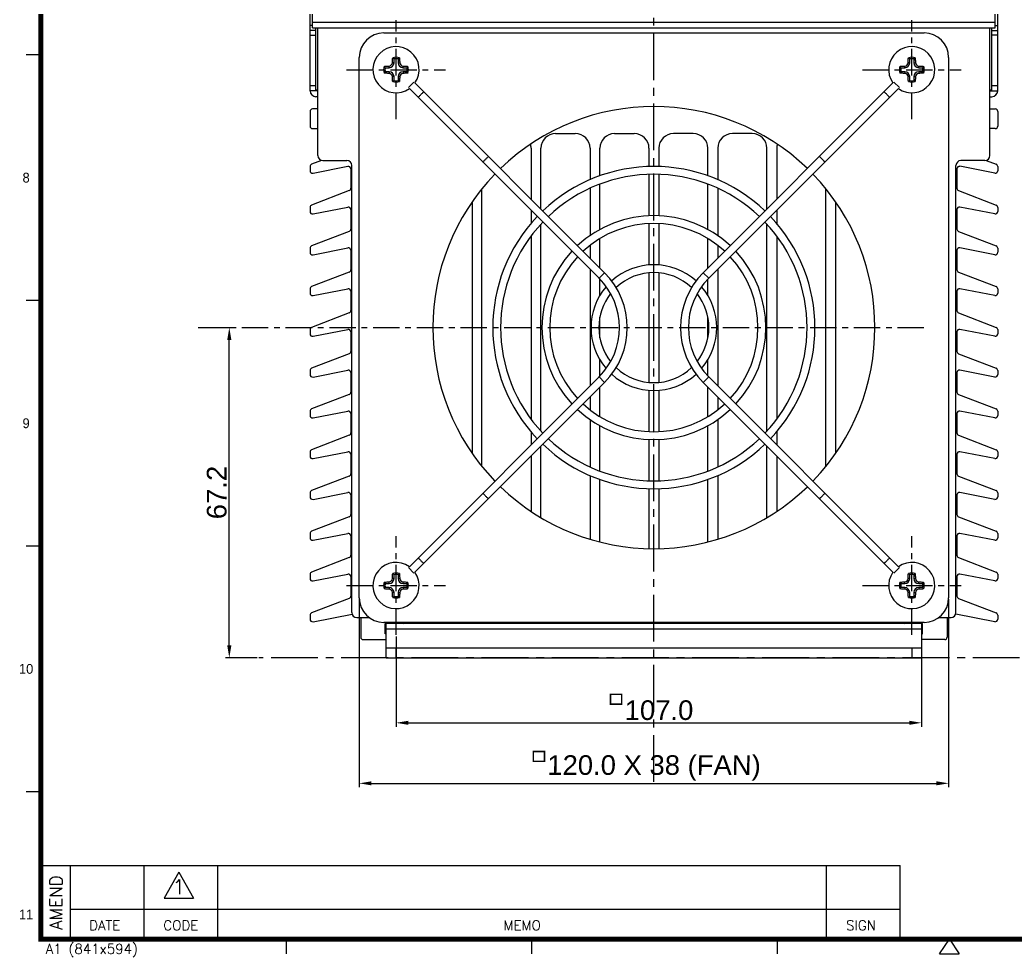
# Model space of a CAD drawing. Extents: x -425 to 6552, y -3049 to 3105.
# Drawn here: x 948.3 to 1151.2, y -1937.1 to -1746.3 of the extents above; entities that cross this region are included whole.
import ezdxf
from ezdxf.enums import TextEntityAlignment as Align

# ---------------------------------------------------------------- set-up
doc = ezdxf.new("R2010")
doc.units = 0
doc.header["$PDMODE"] = 3
doc.header["$PDSIZE"] = 1.5
doc.linetypes.add('CENTER', pattern=[17.8, 10.75, -2.35, 2.35, -2.35])
doc.linetypes.add('CENTER2', pattern=[28.575, 19.05, -3.175, 3.175, -3.175])
doc.layers.get('0').update_dxf_attribs({"linetype": 'CONTINUOUS'})
doc.layers.get('DEFPOINTS').update_dxf_attribs({"linetype": 'CONTINUOUS'})
doc.layers.add('3', color=112, linetype='CENTER')
doc.layers.add('DIM', color=1, linetype='CONTINUOUS')
doc.styles.add('OMI-1', font='arial.ttf', dxfattribs={"oblique": 1})
doc.styles.add('SIM', font='simplex')
doc.styles.get("Standard").update_dxf_attribs({"font": 'gulim.ttc', "width": 0.8, "height": 2})
doc.dimstyles.new('1', dxfattribs={"dimtxt": 4, "dimasz": 2.5, "dimexe": 0.8, "dimexo": 0.3, "dimgap": 0.5, "dimtad": 1, "dimtoh": 1, "dimdec": 1, "dimzin": 0, "dimtxsty": 'OMI-1', "dimcen": 0, "dimclrd": 256, "dimclre": 256, "dimclrt": 256, "dimazin": 3, "dimtfac": 0.8, "dimtdec": 1, "dimtix": 1, "dimtmove": 0, "dimatfit": 3, "dimtolj": 1, "dimtzin": 0})

# ---------------------------------------------------------------- blocks, each defined once
blk = doc.blocks.new('*D6220')
at = {"layer": 'DEFPOINTS', "color": 0}
for p in [(984.63, -1808.92), (990.96, -1808.92), (996.96, -1876.13)]:
    blk.add_point(p, dxfattribs=at)
at = {"layer": 'DIM'}
for p, q in [((984.93, -1808.92), (991.76, -1808.92)), ((990.96, -1873.63), (990.96, -1811.42)), ((996.66, -1876.13), (990.16, -1876.13))]:
    blk.add_line(p, q, dxfattribs=at)
for points in [[(991.38, -1811.42), (990.54, -1811.42), (990.96, -1808.92)], [(990.54, -1873.63), (991.38, -1873.63), (990.96, -1876.13)]]:
    blk.add_solid(points, dxfattribs=at)
at = {"layer": 'DIM', "insert": (988.42, -1842.53), "char_height": 4, "attachment_point": 5, "rotation": 90, "style": 'OMI-1'}
blk.add_mtext('\\A1;67.2', dxfattribs=at)
blk = doc.blocks.new('*D6221')
at = {"layer": 'DEFPOINTS', "color": 0}
for p in [(1024.91, -1871.49), (1131.92, -1871.49), (1131.92, -1889.37)]:
    blk.add_point(p, dxfattribs=at)
at = {"layer": 'DIM'}
for p, q in [((1024.91, -1871.79), (1024.91, -1890.17)), ((1131.92, -1871.79), (1131.92, -1890.17)), ((1027.41, -1889.37), (1129.42, -1889.37))]:
    blk.add_line(p, q, dxfattribs=at)
for points in [[(1027.41, -1888.95), (1027.41, -1889.78), (1024.91, -1889.37)], [(1129.42, -1889.78), (1129.42, -1888.95), (1131.92, -1889.37)]]:
    blk.add_solid(points, dxfattribs=at)
at = {"layer": 'DIM', "insert": (1078.42, -1886.82), "char_height": 4, "attachment_point": 5, "style": 'OMI-1'}
blk.add_mtext('\\A1;107.0', dxfattribs=at)
blk = doc.blocks.new('*D6222')
at = {"layer": 'DEFPOINTS', "color": 0}
for p in [(1017.41, -1863.93), (1137.42, -1863.93), (1137.42, -1901.69)]:
    blk.add_point(p, dxfattribs=at)
at = {"layer": 'DIM'}
for p, q in [((1017.41, -1864.23), (1017.41, -1902.49)), ((1137.42, -1864.23), (1137.42, -1902.49)), ((1019.91, -1901.69), (1134.92, -1901.69))]:
    blk.add_line(p, q, dxfattribs=at)
for points in [[(1019.91, -1901.27), (1019.91, -1902.1), (1017.41, -1901.69)], [(1134.92, -1902.1), (1134.92, -1901.27), (1137.42, -1901.69)]]:
    blk.add_solid(points, dxfattribs=at)
at = {"layer": 'DIM', "insert": (1077.41, -1898.57), "char_height": 4, "attachment_point": 5, "style": 'OMI-1'}
blk.add_mtext('\\A1;\\A1;120.0 X 38 (FAN)', dxfattribs=at)

msp = doc.modelspace()

# ---------------------------------------------------------------- linework, layer by layer
at = {"color": 7, "linetype": 'CONTINUOUS'}
for p, q in [((1147.42, -1760.72), (1147.42, -1654.92)), ((1146.92, -1747.92), (1146.92, -1655.92)), ((1007.41, -1760.72), (1007.41, -1663.92)), ((1007.91, -1747.92), (1007.91, -1666.22)), ((1007.91, -1747.42), (1007.41, -1747.42)), ((1007.91, -1746.72), (1146.92, -1746.72)), ((1007.91, -1747.92), (1146.92, -1747.92)), ((1008.61, -1760.72), (1008.61, -1747.92)), ((1009.01, -1773.92), (1009.01, -1747.92)), ((1145.82, -1773.92), (1145.82, -1747.92)), ((1146.22, -1760.72), (1146.22, -1747.92)), ((1146.92, -1747.42), (1147.42, -1747.42)), ((1008.61, -1748.42), (1007.41, -1748.42)), ((1007.41, -1749.42), (1008.61, -1749.42)), ((1022.41, -1748.92), (1132.42, -1748.92)), ((1146.22, -1748.42), (1147.42, -1748.42)), ((1147.42, -1749.42), (1146.22, -1749.42)), ((1017.41, -1863.93), (1017.41, -1753.92)), ((1024.5, -1755.01), (1024.5, -1754.21)), ((1025.33, -1754.21), (1025.33, -1755.01)), ((1129.5, -1755.01), (1129.5, -1754.21)), ((1130.33, -1754.21), (1130.33, -1755.01)), ((1137.42, -1753.92), (1137.42, -1863.93)), ((1022.7, -1756.01), (1023.5, -1756.01)), ((1023.5, -1756.01), (1023.5, -1755.67)), ((1024.5, -1755.01), (1024.16, -1755.01)), ((1025.33, -1755.01), (1025.67, -1755.01)), ((1026.33, -1756.01), (1026.33, -1755.67)), ((1026.33, -1756.01), (1027.12, -1756.01)), ((1127.71, -1756.01), (1128.5, -1756.01)), ((1128.5, -1756.01), (1128.5, -1755.67)), ((1129.5, -1755.01), (1129.16, -1755.01)), ((1130.33, -1755.01), (1130.67, -1755.01)), ((1131.33, -1756.01), (1131.33, -1755.67)), ((1131.33, -1756.01), (1132.13, -1756.01)), ((1023.5, -1756.84), (1022.7, -1756.84)), ((1023.5, -1756.84), (1023.5, -1757.18)), ((1024.5, -1757.84), (1024.16, -1757.84)), ((1024.5, -1758.63), (1024.5, -1757.84)), ((1025.33, -1757.84), (1025.33, -1758.63)), ((1025.33, -1757.84), (1025.67, -1757.84)), ((1026.33, -1756.84), (1026.33, -1757.18)), ((1027.12, -1756.84), (1026.33, -1756.84)), ((1128.5, -1756.84), (1127.71, -1756.84)), ((1128.5, -1756.84), (1128.5, -1757.18)), ((1129.5, -1757.84), (1129.16, -1757.84)), ((1129.5, -1758.63), (1129.5, -1757.84)), ((1130.33, -1757.84), (1130.67, -1757.84)), ((1130.33, -1757.84), (1130.33, -1758.63)), ((1132.13, -1756.84), (1131.33, -1756.84)), ((1131.33, -1756.84), (1131.33, -1757.18)), ((1008.61, -1759.72), (1007.41, -1759.72)), ((1008.61, -1760.52), (1009.01, -1760.52)), ((1027.43, -1760.07), (1028.56, -1758.94)), ((1066.24, -1798.88), (1027.62, -1760.26)), ((1067.37, -1797.75), (1028.75, -1759.13)), ((1087.46, -1797.75), (1126.08, -1759.13)), ((1088.59, -1798.88), (1127.21, -1760.26)), ((1127.4, -1760.07), (1126.27, -1758.94)), ((1145.82, -1760.52), (1146.22, -1760.52)), ((1147.42, -1759.72), (1146.22, -1759.72)), ((1009.01, -1760.72), (1007.41, -1760.72)), ((1009.01, -1761.92), (1008.61, -1761.92)), ((1145.82, -1760.72), (1147.42, -1760.72)), ((1145.82, -1761.92), (1146.22, -1761.92)), ((1009.01, -1764.42), (1007.91, -1764.42)), ((1145.82, -1764.42), (1146.92, -1764.42)), ((1007.41, -1764.92), (1007.41, -1767.92)), ((1147.42, -1764.92), (1147.42, -1767.92)), ((1007.91, -1768.42), (1009.01, -1768.42)), ((1146.92, -1768.42), (1145.82, -1768.42)), ((1057.41, -1769.42), (1061.41, -1769.42)), ((1069.41, -1769.42), (1073.41, -1769.42)), ((1085.42, -1769.42), (1081.42, -1769.42)), ((1097.42, -1769.42), (1093.42, -1769.42)), ((1052.41, -1772.42), (1052.41, -1782.79)), ((1054.41, -1784.79), (1054.41, -1772.42)), ((1064.41, -1772.42), (1064.41, -1778.83)), ((1066.41, -1778.04), (1066.41, -1772.42)), ((1076.41, -1772.42), (1076.41, -1776.14)), ((1078.42, -1772.42), (1078.42, -1776.14)), ((1088.42, -1778.04), (1088.42, -1772.42)), ((1090.42, -1772.42), (1090.42, -1778.83)), ((1100.42, -1784.79), (1100.42, -1772.42)), ((1102.42, -1772.42), (1102.42, -1782.79)), ((1007.41, -1776.14), (1007.41, -1776.99)), ((1009.76, -1774.89), (1007.73, -1775.67)), ((1008.01, -1777.48), (1015.12, -1776.09)), ((1010.01, -1774.92), (1014.91, -1774.92)), ((1015.71, -1776.59), (1015.71, -1780.56)), ((1015.91, -1866.93), (1015.91, -1775.92)), ((1138.92, -1866.93), (1138.92, -1775.92)), ((1139.12, -1776.59), (1139.12, -1780.56)), ((1146.82, -1777.48), (1139.71, -1776.09)), ((1144.82, -1774.92), (1139.92, -1774.92)), ((1145.07, -1774.89), (1147.1, -1775.67)), ((1147.42, -1776.14), (1147.42, -1776.99)), ((1076.41, -1777.74), (1076.41, -1786.16)), ((1078.42, -1777.74), (1078.42, -1786.16)), ((1042.41, -1837.21), (1042.41, -1780.64)), ((1064.41, -1780.57), (1064.41, -1790.21)), ((1066.41, -1788.96), (1066.41, -1779.74)), ((1088.42, -1788.96), (1088.42, -1779.74)), ((1090.42, -1780.57), (1090.42, -1790.21)), ((1112.42, -1837.21), (1112.42, -1780.64)), ((1015.39, -1781.03), (1007.73, -1783.97)), ((1139.44, -1781.03), (1147.1, -1783.97)), ((1007.41, -1784.44), (1007.41, -1785.29)), ((1008.01, -1785.78), (1015.12, -1784.39)), ((1015.71, -1784.89), (1015.71, -1788.86)), ((1040.41, -1783.34), (1040.41, -1834.51)), ((1114.42, -1783.34), (1114.42, -1834.51)), ((1139.12, -1784.89), (1139.12, -1788.86)), ((1146.82, -1785.78), (1139.71, -1784.39)), ((1147.42, -1784.44), (1147.42, -1785.29)), ((1052.41, -1785.06), (1052.41, -1787.71)), ((1102.42, -1785.06), (1102.42, -1787.71)), ((1054.41, -1829.99), (1054.41, -1787.86)), ((1076.41, -1787.76), (1076.41, -1796.17)), ((1078.42, -1787.76), (1078.42, -1796.17)), ((1100.42, -1829.99), (1100.42, -1787.86)), ((1015.39, -1789.33), (1007.73, -1792.27)), ((1052.41, -1790.28), (1052.41, -1827.57)), ((1066.41, -1796.79), (1066.41, -1790.81)), ((1088.42, -1796.79), (1088.42, -1790.81)), ((1102.42, -1790.28), (1102.42, -1827.57)), ((1139.44, -1789.33), (1147.1, -1792.27)), ((1007.41, -1792.74), (1007.41, -1793.59)), ((1008.01, -1794.08), (1015.12, -1792.69)), ((1064.41, -1792.18), (1064.41, -1794.79)), ((1090.42, -1792.18), (1090.42, -1794.79)), ((1146.82, -1794.08), (1139.71, -1792.69)), ((1147.42, -1792.74), (1147.42, -1793.59)), ((1015.71, -1793.19), (1015.71, -1797.16)), ((1139.12, -1793.19), (1139.12, -1797.16)), ((1015.39, -1797.63), (1007.73, -1800.57)), ((1064.41, -1797.06), (1064.41, -1820.79)), ((1066.24, -1798.88), (1067.37, -1797.75)), ((1066.41, -1802.4), (1066.41, -1799.07)), ((1076.41, -1797.78), (1076.41, -1820.07)), ((1078.42, -1797.78), (1078.42, -1820.07)), ((1088.59, -1798.88), (1087.46, -1797.75)), ((1088.42, -1802.4), (1088.42, -1799.07)), ((1090.42, -1797.06), (1090.42, -1820.79)), ((1139.44, -1797.63), (1147.1, -1800.57)), ((1007.41, -1801.04), (1007.41, -1801.89)), ((1008.01, -1802.38), (1015.12, -1801)), ((1146.82, -1802.38), (1139.71, -1801)), ((1147.42, -1801.04), (1147.42, -1801.89)), ((1015.71, -1801.49), (1015.71, -1805.46)), ((1139.12, -1801.49), (1139.12, -1805.46)), ((1015.39, -1805.93), (1007.73, -1808.87)), ((1066.41, -1811.03), (1066.41, -1806.82)), ((1088.42, -1811.03), (1088.42, -1806.82)), ((1139.44, -1805.93), (1147.1, -1808.87)), ((1007.41, -1809.34), (1007.41, -1810.19)), ((1008.01, -1810.68), (1015.12, -1809.3)), ((1015.71, -1809.79), (1015.71, -1813.76)), ((1139.12, -1809.79), (1139.12, -1813.76)), ((1146.82, -1810.68), (1139.71, -1809.3)), ((1147.42, -1809.34), (1147.42, -1810.19)), ((1015.39, -1814.23), (1007.73, -1817.17)), ((1139.44, -1814.23), (1147.1, -1817.17)), ((1066.41, -1818.78), (1066.41, -1815.45)), ((1088.42, -1818.78), (1088.42, -1815.45)), ((1007.41, -1817.64), (1007.41, -1818.49)), ((1008.01, -1818.98), (1015.12, -1817.6)), ((1015.71, -1818.09), (1015.71, -1822.06)), ((1066.24, -1818.97), (1027.62, -1857.59)), ((1066.24, -1818.97), (1067.37, -1820.1)), ((1088.59, -1818.97), (1087.46, -1820.1)), ((1088.59, -1818.97), (1127.21, -1857.59)), ((1139.12, -1818.09), (1139.12, -1822.06)), ((1146.82, -1818.98), (1139.71, -1817.6)), ((1147.42, -1817.64), (1147.42, -1818.49)), ((1067.37, -1820.1), (1028.75, -1858.72)), ((1066.41, -1827.04), (1066.41, -1821.06)), ((1087.46, -1820.1), (1126.08, -1858.72)), ((1088.42, -1827.04), (1088.42, -1821.06)), ((1015.39, -1822.53), (1007.73, -1825.47)), ((1064.41, -1823.06), (1064.41, -1825.67)), ((1076.41, -1821.68), (1076.41, -1830.09)), ((1078.42, -1821.68), (1078.42, -1830.09)), ((1090.42, -1823.06), (1090.42, -1825.67)), ((1139.44, -1822.53), (1147.1, -1825.47)), ((1007.41, -1825.94), (1007.41, -1826.79)), ((1008.01, -1827.28), (1015.12, -1825.9)), ((1015.71, -1826.39), (1015.71, -1830.37)), ((1139.12, -1826.39), (1139.12, -1830.37)), ((1146.82, -1827.28), (1139.71, -1825.9)), ((1147.42, -1825.94), (1147.42, -1826.79)), ((1064.41, -1827.64), (1064.41, -1837.28)), ((1066.41, -1838.11), (1066.41, -1828.88)), ((1088.42, -1838.11), (1088.42, -1828.88)), ((1090.42, -1827.64), (1090.42, -1837.28)), ((1015.39, -1830.83), (1007.73, -1833.77)), ((1052.41, -1830.14), (1052.41, -1832.79)), ((1102.42, -1830.14), (1102.42, -1832.79)), ((1139.44, -1830.83), (1147.1, -1833.77)), ((1054.41, -1847.59), (1054.41, -1833.06)), ((1076.41, -1831.69), (1076.41, -1840.11)), ((1078.42, -1831.69), (1078.42, -1840.11)), ((1100.42, -1847.59), (1100.42, -1833.06)), ((1007.41, -1834.24), (1007.41, -1835.09)), ((1008.01, -1835.58), (1015.12, -1834.2)), ((1015.71, -1834.69), (1015.71, -1838.67)), ((1052.41, -1835.06), (1052.41, -1846.33)), ((1102.42, -1835.06), (1102.42, -1846.33)), ((1139.12, -1834.69), (1139.12, -1838.67)), ((1146.82, -1835.58), (1139.71, -1834.2)), ((1147.42, -1834.24), (1147.42, -1835.09)), ((1015.39, -1839.13), (1007.73, -1842.07)), ((1064.41, -1839.02), (1064.41, -1851.99)), ((1090.42, -1839.02), (1090.42, -1851.99)), ((1139.44, -1839.13), (1147.1, -1842.07)), ((1066.41, -1852.55), (1066.41, -1839.81)), ((1088.42, -1852.55), (1088.42, -1839.81)), ((1007.41, -1842.54), (1007.41, -1843.39)), ((1008.01, -1843.88), (1015.12, -1842.5)), ((1015.71, -1842.99), (1015.71, -1846.97)), ((1076.41, -1841.71), (1076.41, -1853.9)), ((1078.42, -1841.71), (1078.42, -1853.9)), ((1139.12, -1842.99), (1139.12, -1846.97)), ((1146.82, -1843.88), (1139.71, -1842.5)), ((1147.42, -1842.54), (1147.42, -1843.39)), ((1015.39, -1847.43), (1007.73, -1850.37)), ((1139.44, -1847.43), (1147.1, -1850.37)), ((1007.41, -1850.84), (1007.41, -1851.69)), ((1008.01, -1852.18), (1015.12, -1850.8)), ((1015.71, -1851.29), (1015.71, -1855.27)), ((1139.12, -1851.29), (1139.12, -1855.27)), ((1146.82, -1852.18), (1139.71, -1850.8)), ((1147.42, -1850.84), (1147.42, -1851.69)), ((1015.39, -1855.73), (1007.73, -1858.67)), ((1139.44, -1855.73), (1147.1, -1858.67)), ((1027.43, -1857.78), (1028.56, -1858.91)), ((1127.4, -1857.78), (1126.27, -1858.91)), ((1007.41, -1859.14), (1007.41, -1859.99)), ((1008.01, -1860.48), (1015.12, -1859.1)), ((1015.71, -1859.59), (1015.71, -1863.57)), ((1024.5, -1860.01), (1024.5, -1859.22)), ((1025.33, -1859.22), (1025.33, -1860.01)), ((1129.5, -1860.01), (1129.5, -1859.22)), ((1130.33, -1859.22), (1130.33, -1860.01)), ((1139.12, -1859.59), (1139.12, -1863.57)), ((1146.82, -1860.48), (1139.71, -1859.1)), ((1147.42, -1859.14), (1147.42, -1859.99)), ((1022.7, -1861.01), (1023.5, -1861.01)), ((1023.5, -1861.84), (1022.7, -1861.84)), ((1023.5, -1861.01), (1023.5, -1860.67)), ((1023.5, -1861.84), (1023.5, -1862.18)), ((1024.5, -1860.01), (1024.16, -1860.01)), ((1025.33, -1860.01), (1025.67, -1860.01)), ((1026.33, -1861.01), (1026.33, -1860.67)), ((1026.33, -1861.01), (1027.12, -1861.01)), ((1027.12, -1861.84), (1026.33, -1861.84)), ((1026.33, -1861.84), (1026.33, -1862.18)), ((1127.71, -1861.01), (1128.5, -1861.01)), ((1128.5, -1861.84), (1127.71, -1861.84)), ((1128.5, -1861.01), (1128.5, -1860.67)), ((1128.5, -1861.84), (1128.5, -1862.18)), ((1129.5, -1860.01), (1129.16, -1860.01)), ((1130.33, -1860.01), (1130.67, -1860.01)), ((1131.33, -1861.01), (1131.33, -1860.67)), ((1131.33, -1861.01), (1132.13, -1861.01)), ((1132.13, -1861.84), (1131.33, -1861.84)), ((1131.33, -1861.84), (1131.33, -1862.18)), ((1024.5, -1862.84), (1024.16, -1862.84)), ((1024.5, -1863.64), (1024.5, -1862.84)), ((1025.33, -1862.84), (1025.67, -1862.84)), ((1025.33, -1862.84), (1025.33, -1863.64)), ((1129.5, -1862.84), (1129.16, -1862.84)), ((1129.5, -1863.64), (1129.5, -1862.84)), ((1130.33, -1862.84), (1130.67, -1862.84)), ((1130.33, -1862.84), (1130.33, -1863.64)), ((1015.39, -1864.03), (1007.73, -1866.97)), ((1139.44, -1864.03), (1147.1, -1866.97)), ((1007.41, -1867.44), (1007.41, -1868.29)), ((1008.01, -1868.78), (1015.97, -1867.23)), ((1016.91, -1867.93), (1019.42, -1867.93)), ((1017.71, -1867.93), (1017.71, -1871.93)), ((1135.41, -1867.93), (1137.92, -1867.93)), ((1137.12, -1867.93), (1137.12, -1871.93)), ((1146.82, -1868.78), (1138.86, -1867.23)), ((1147.42, -1867.44), (1147.42, -1868.29)), ((1132.42, -1868.93), (1022.41, -1868.93)), ((1022.71, -1869.13), (1022.91, -1869.13)), ((1022.71, -1871.23), (1022.71, -1869.13)), ((1131.92, -1869.13), (1022.91, -1869.13)), ((1022.91, -1876.13), (1022.91, -1869.13)), ((1035.41, -1868.93), (1035.41, -1869.13)), ((1039.41, -1868.93), (1039.41, -1869.13)), ((1115.42, -1868.93), (1115.42, -1869.13)), ((1119.42, -1868.93), (1119.42, -1869.13)), ((1132.12, -1869.13), (1131.92, -1869.13)), ((1131.92, -1869.13), (1131.92, -1876.13)), ((1132.12, -1871.23), (1132.12, -1869.13)), ((1022.91, -1871.23), (1022.71, -1871.23)), ((1131.92, -1870.33), (1022.91, -1870.33)), ((1131.92, -1871.23), (1132.12, -1871.23)), ((1018.21, -1872.43), (1022.91, -1872.43)), ((1022.91, -1874.13), (1131.92, -1874.13)), ((1024.91, -1876.13), (1024.91, -1874.13)), ((1129.92, -1874.13), (1129.92, -1876.13)), ((1136.62, -1872.43), (1131.92, -1872.43)), ((1022.91, -1876.13), (1131.92, -1876.13))]:
    msp.add_line(p, q, dxfattribs=at)
for p, q in [((952.59, -1753.39), (949.59, -1753.39)), ((952.59, -1803.39), (949.59, -1803.39)), ((952.59, -1853.39), (949.59, -1853.39)), ((952.59, -1903.39), (949.59, -1903.39)), ((952.59, -1918.39), (1127.59, -1918.39)), ((958.59, -1918.39), (958.59, -1933.39)), ((973.59, -1918.39), (973.59, -1933.39)), ((988.59, -1918.39), (988.59, -1933.39)), ((1112.59, -1933.39), (1112.59, -1918.39)), ((1127.59, -1933.39), (1127.59, -1918.39)), ((980.69, -1919.78), (977.69, -1925.03)), ((980.69, -1919.78), (983.69, -1925.03)), ((977.69, -1925.03), (983.69, -1925.03)), ((1127.59, -1927.39), (958.59, -1927.39)), ((1002.59, -1936.39), (1002.59, -1933.39)), ((1052.59, -1936.39), (1052.59, -1933.39)), ((1102.59, -1936.39), (1102.59, -1933.39)), ((1135.59, -1936.39), (1137.59, -1933.39)), ((1137.59, -1933.39), (1139.59, -1936.39)), ((1135.59, -1936.39), (1139.59, -1936.39))]:
    msp.add_line(p, q)
at = {"const_width": 1}
msp.add_lwpolyline([(1752.59, -1383.39), (952.59, -1383.39), (952.59, -1933.39), (1752.59, -1933.39)], close=True, dxfattribs=at)
at = {"color": 7, "linetype": 'CONTINUOUS'}
for centre, radius, start, end in [((1022.41, -1753.92), 5, 90, 180), ((1132.42, -1753.92), 5, 0, 90), ((1024.91, -1756.42), 4.7, 324.8091, 305.1909), ((1129.92, -1756.42), 4.7, 234.8091, 215.1909), ((1024.91, -1756.42), 2.52, 74.2586, 105.7414), ((1024.91, -1756.42), 2.25, 79.3916, 100.6084), ((1129.92, -1756.42), 2.52, 74.2586, 105.7414), ((1129.92, -1756.42), 2.25, 79.3916, 100.6084), ((1024.91, -1756.42), 2.52, 164.2586, 195.7414), ((1024.91, -1756.42), 2.25, 169.3916, 190.6084), ((1023.5, -1755.01), 1, 270, 0), ((1026.33, -1755.01), 1, 180, 270), ((1024.91, -1756.42), 2.25, 349.3916, 10.6084), ((1024.91, -1756.42), 2.52, 344.2586, 15.7414), ((1129.92, -1756.42), 2.52, 164.2586, 195.7414), ((1129.92, -1756.42), 2.25, 169.3916, 190.6084), ((1128.5, -1755.01), 1, 270, 0), ((1131.33, -1755.01), 1, 180, 270), ((1129.92, -1756.42), 2.25, 349.3916, 10.6084), ((1129.92, -1756.42), 2.52, 344.2586, 15.7414), ((1023.5, -1757.84), 1, 0, 90), ((1026.33, -1757.84), 1, 90, 180), ((1128.5, -1757.84), 1, 0, 90), ((1131.33, -1757.84), 1, 90, 180), ((1024.91, -1756.42), 2.52, 254.2586, 285.7414), ((1024.91, -1756.42), 2.25, 259.3916, 280.6084), ((1129.92, -1756.42), 2.52, 254.2586, 285.7414), ((1129.92, -1756.42), 2.25, 259.3916, 280.6084), ((1008.61, -1760.72), 1.2, 180, 270), ((1146.22, -1760.72), 1.2, 270, 0), ((1007.91, -1764.92), 0.5, 90, 180), ((1077.41, -1808.92), 45, 46.0171, 133.9829), ((1146.92, -1764.92), 0.5, 0, 90), ((1007.91, -1767.92), 0.5, 180, 270), ((1146.92, -1767.92), 0.5, 270, 0), ((1057.41, -1772.42), 3, 90, 180), ((1061.41, -1772.42), 3, 0, 90), ((1069.41, -1772.42), 3, 90, 180), ((1073.41, -1772.42), 3, 0, 90), ((1081.42, -1772.42), 3, 90, 180), ((1085.42, -1772.42), 3, 0, 90), ((1093.42, -1772.42), 3, 90, 180), ((1097.42, -1772.42), 3, 0, 90), ((1049.41, -1772.42), 3, 0, 15.9018), ((1105.42, -1772.42), 3, 164.0982, 180), ((1010.01, -1773.92), 1, 180, 270), ((1144.82, -1773.92), 1, 270, 0), ((1007.91, -1776.14), 0.5, 111, 180), ((1014.91, -1775.92), 1, 0, 90), ((1015.21, -1776.59), 0.5, 0, 101), ((1077.41, -1808.92), 32.8, 46.3982, 133.6018), ((1139.92, -1775.92), 1, 90, 180), ((1139.62, -1776.59), 0.5, 79, 180), ((1146.92, -1776.14), 0.5, 0, 69), ((1007.91, -1776.99), 0.5, 180, 281), ((1077.41, -1808.92), 45, 136.0171, 223.9829), ((1077.41, -1808.92), 31.2, 46.47, 133.53), ((1077.41, -1808.92), 45, 316.0171, 43.9829), ((1146.92, -1776.99), 0.5, 259, 0), ((1015.21, -1780.56), 0.5, 291, 0), ((1139.62, -1780.56), 0.5, 180, 249), ((1007.91, -1784.44), 0.5, 111, 180), ((1015.21, -1784.89), 0.5, 0, 101), ((1139.62, -1784.89), 0.5, 79, 180), ((1146.92, -1784.44), 0.5, 0, 69), ((1007.91, -1785.29), 0.5, 180, 281), ((1077.41, -1808.92), 32.8, 136.3982, 223.6018), ((1077.41, -1808.92), 22.8, 47.0118, 132.9882), ((1077.41, -1808.92), 32.8, 316.3982, 43.6018), ((1146.92, -1785.29), 0.5, 259, 0), ((1015.21, -1788.86), 0.5, 291, 0), ((1077.41, -1808.92), 31.2, 136.47, 223.53), ((1077.41, -1808.92), 21.2, 47.1636, 132.8364), ((1077.41, -1808.92), 31.2, 316.47, 43.53), ((1139.62, -1788.86), 0.5, 180, 249), ((1007.91, -1792.74), 0.5, 111, 180), ((1015.21, -1793.19), 0.5, 0, 101), ((1139.62, -1793.19), 0.5, 79, 180), ((1146.92, -1792.74), 0.5, 0, 69), ((1007.91, -1793.59), 0.5, 180, 281), ((1077.41, -1808.92), 22.8, 137.0118, 222.9882), ((1077.41, -1808.92), 21.2, 137.1636, 222.8364), ((1077.41, -1808.92), 21.2, 317.1636, 42.8364), ((1077.41, -1808.92), 22.8, 317.0118, 42.9882), ((1146.92, -1793.59), 0.5, 259, 0), ((1077.41, -1808.92), 12.8, 47.85, 132.15), ((1015.21, -1797.16), 0.5, 291, 0), ((1056.2, -1808.92), 14.2, 315, 45), ((1056.2, -1808.92), 15.8, 315, 45), ((1077.41, -1808.92), 11.2, 46.6843, 133.3157), ((1098.63, -1808.92), 15.8, 135, 225), ((1098.63, -1808.92), 14.2, 135, 225), ((1139.62, -1797.16), 0.5, 180, 249), ((1007.91, -1801.04), 0.5, 111, 180), ((1015.21, -1801.49), 0.5, 0, 101), ((1077.41, -1808.92), 12.8, 139.4145, 220.5855), ((1077.41, -1808.92), 12.8, 319.4145, 40.5855), ((1139.62, -1801.49), 0.5, 79, 180), ((1146.92, -1801.04), 0.5, 0, 69), ((1007.91, -1801.89), 0.5, 180, 281), ((1077.41, -1808.92), 11.2, 141.9207, 218.0793), ((1077.41, -1808.92), 11.2, 321.9207, 38.0793), ((1146.92, -1801.89), 0.5, 259, 0), ((1015.21, -1805.46), 0.5, 291, 0), ((1139.62, -1805.46), 0.5, 180, 249), ((1007.91, -1809.34), 0.5, 111, 180), ((1146.92, -1809.34), 0.5, 0, 69), ((1007.91, -1810.19), 0.5, 180, 281), ((1015.21, -1809.79), 0.5, 0, 101), ((1139.62, -1809.79), 0.5, 79, 180), ((1146.92, -1810.19), 0.5, 259, 0), ((1015.21, -1813.76), 0.5, 291, 0), ((1139.62, -1813.76), 0.5, 180, 249), ((1007.91, -1817.64), 0.5, 111, 180), ((1077.41, -1808.92), 11.2, 226.6843, 313.3157), ((1146.92, -1817.64), 0.5, 0, 69), ((1007.91, -1818.49), 0.5, 180, 281), ((1015.21, -1818.09), 0.5, 0, 101), ((1077.41, -1808.92), 12.8, 227.85, 312.15), ((1139.62, -1818.09), 0.5, 79, 180), ((1146.92, -1818.49), 0.5, 259, 0), ((1015.21, -1822.06), 0.5, 291, 0), ((1139.62, -1822.06), 0.5, 180, 249), ((1077.41, -1808.92), 21.2, 227.1636, 312.8364), ((1007.91, -1825.94), 0.5, 111, 180), ((1007.91, -1826.79), 0.5, 180, 281), ((1015.21, -1826.39), 0.5, 0, 101), ((1077.41, -1808.92), 22.8, 227.0118, 312.9882), ((1139.62, -1826.39), 0.5, 79, 180), ((1146.92, -1826.79), 0.5, 259, 0), ((1146.92, -1825.94), 0.5, 0, 69), ((1015.21, -1830.37), 0.5, 291, 0), ((1139.62, -1830.37), 0.5, 180, 249), ((1077.41, -1808.92), 32.8, 226.3982, 313.6018), ((1077.41, -1808.92), 31.2, 226.47, 313.53), ((1007.91, -1834.24), 0.5, 111, 180), ((1007.91, -1835.09), 0.5, 180, 281), ((1015.21, -1834.69), 0.5, 0, 101), ((1139.62, -1834.69), 0.5, 79, 180), ((1146.92, -1835.09), 0.5, 259, 0), ((1146.92, -1834.24), 0.5, 0, 69), ((1015.21, -1838.67), 0.5, 291, 0), ((1139.62, -1838.67), 0.5, 180, 249), ((1077.41, -1808.92), 45, 226.0171, 313.9829), ((1007.91, -1842.54), 0.5, 111, 180), ((1007.91, -1843.39), 0.5, 180, 281), ((1015.21, -1842.99), 0.5, 0, 101), ((1139.62, -1842.99), 0.5, 79, 180), ((1146.92, -1843.39), 0.5, 259, 0), ((1146.92, -1842.54), 0.5, 0, 69), ((1015.21, -1846.97), 0.5, 291, 0), ((1139.62, -1846.97), 0.5, 180, 249), ((1007.91, -1850.84), 0.5, 111, 180), ((1007.91, -1851.69), 0.5, 180, 281), ((1015.21, -1851.29), 0.5, 0, 101), ((1139.62, -1851.29), 0.5, 79, 180), ((1146.92, -1851.69), 0.5, 259, 0), ((1146.92, -1850.84), 0.5, 0, 69), ((1015.21, -1855.27), 0.5, 291, 0), ((1139.62, -1855.27), 0.5, 180, 249), ((1024.91, -1861.43), 4.7, 54.8091, 35.1909), ((1129.92, -1861.43), 4.7, 144.8091, 125.1909), ((1007.91, -1859.14), 0.5, 111, 180), ((1015.21, -1859.59), 0.5, 0, 101), ((1024.91, -1861.43), 2.52, 74.2586, 105.7414), ((1024.91, -1861.43), 2.25, 79.3916, 100.6084), ((1129.92, -1861.43), 2.52, 74.2586, 105.7414), ((1129.92, -1861.43), 2.25, 79.3916, 100.6084), ((1139.62, -1859.59), 0.5, 79, 180), ((1146.92, -1859.14), 0.5, 0, 69), ((1007.91, -1859.99), 0.5, 180, 281), ((1024.91, -1861.43), 2.52, 164.2586, 195.7414), ((1024.91, -1861.43), 2.25, 169.3916, 190.6084), ((1023.5, -1860.01), 1, 270, 0), ((1023.5, -1862.84), 1, 0, 90), ((1026.33, -1860.01), 1, 180, 270), ((1026.33, -1862.84), 1, 90, 180), ((1024.91, -1861.43), 2.25, 349.3916, 10.6084), ((1024.91, -1861.43), 2.52, 344.2586, 15.7414), ((1129.92, -1861.43), 2.52, 164.2586, 195.7414), ((1129.92, -1861.43), 2.25, 169.3916, 190.6084), ((1128.5, -1860.01), 1, 270, 0), ((1128.5, -1862.84), 1, 0, 90), ((1131.33, -1860.01), 1, 180, 270), ((1131.33, -1862.84), 1, 90, 180), ((1129.92, -1861.43), 2.25, 349.3916, 10.6084), ((1129.92, -1861.43), 2.52, 344.2586, 15.7414), ((1146.92, -1859.99), 0.5, 259, 0), ((1015.21, -1863.57), 0.5, 291, 0), ((1022.41, -1863.93), 5, 180, 270), ((1024.91, -1861.43), 2.52, 254.2586, 285.7414), ((1024.91, -1861.43), 2.25, 259.3916, 280.6084), ((1129.92, -1861.43), 2.52, 254.2586, 285.7414), ((1129.92, -1861.43), 2.25, 259.3916, 280.6084), ((1132.42, -1863.93), 5, 270, 0), ((1139.62, -1863.57), 0.5, 180, 249), ((1007.91, -1867.44), 0.5, 111, 180), ((1016.91, -1866.93), 1, 180, 270), ((1137.92, -1866.93), 1, 270, 0), ((1146.92, -1867.44), 0.5, 0, 69), ((1007.91, -1868.29), 0.5, 180, 281), ((1026.41, -1868.63), 0.5, 270, 323.0164), ((1128.42, -1868.63), 0.5, 216.9836, 270), ((1146.92, -1868.29), 0.5, 259, 0), ((1018.21, -1871.93), 0.5, 180, 270), ((1136.62, -1871.93), 0.5, 270, 0)]:
    msp.add_arc(centre, radius, start, end, dxfattribs=at)
for points, knots in [([(1024.16, -1755.01), (1024.16, -1754.92), (1024.18, -1754.58), (1024.21, -1754.25), (1024.23, -1754)], [0, 0, 0, 0, 0.257775, 1, 1, 1, 1]), ([(1024.5, -1754.21), (1024.48, -1754.19), (1024.39, -1754.12), (1024.3, -1754.05), (1024.23, -1754)], [0, 0, 0, 0, 0.253259, 1, 1, 1, 1]), ([(1025.33, -1754.21), (1025.35, -1754.19), (1025.44, -1754.12), (1025.53, -1754.05), (1025.6, -1754)], [0, 0, 0, 0, 0.253259, 1, 1, 1, 1]), ([(1025.6, -1754), (1025.6, -1754.08), (1025.63, -1754.42), (1025.66, -1754.75), (1025.67, -1755.01)], [0, 0, 0, 0, 0.241535, 1, 1, 1, 1]), ([(1129.16, -1755.01), (1129.17, -1754.92), (1129.18, -1754.58), (1129.21, -1754.25), (1129.23, -1754)], [0, 0, 0, 0, 0.257775, 1, 1, 1, 1]), ([(1129.5, -1754.21), (1129.48, -1754.19), (1129.39, -1754.12), (1129.3, -1754.05), (1129.23, -1754)], [0, 0, 0, 0, 0.253259, 1, 1, 1, 1]), ([(1130.33, -1754.21), (1130.35, -1754.19), (1130.44, -1754.12), (1130.53, -1754.05), (1130.6, -1754)], [0, 0, 0, 0, 0.253259, 1, 1, 1, 1]), ([(1130.6, -1754), (1130.61, -1754.08), (1130.64, -1754.42), (1130.66, -1754.75), (1130.67, -1755.01)], [0, 0, 0, 0, 0.241535, 1, 1, 1, 1]), ([(1022.49, -1755.74), (1022.57, -1755.73), (1022.91, -1755.7), (1023.24, -1755.68), (1023.5, -1755.67)], [0, 0, 0, 0, 0.241537, 1, 1, 1, 1]), ([(1022.7, -1756.01), (1022.68, -1755.99), (1022.61, -1755.9), (1022.54, -1755.81), (1022.49, -1755.74)], [0, 0, 0, 0, 0.253259, 1, 1, 1, 1]), ([(1023.5, -1755.67), (1023.66, -1755.66), (1024, -1755.51), (1024.15, -1755.17), (1024.16, -1755.01)], [0, 0, 0, 0, 0.500006, 1, 1, 1, 1]), ([(1025.67, -1755.01), (1025.68, -1755.17), (1025.82, -1755.51), (1026.16, -1755.66), (1026.33, -1755.67)], [0, 0, 0, 0, 0.499793, 1, 1, 1, 1]), ([(1026.33, -1755.67), (1026.41, -1755.67), (1026.75, -1755.69), (1027.09, -1755.72), (1027.34, -1755.74)], [0, 0, 0, 0, 0.257775, 1, 1, 1, 1]), ([(1027.12, -1756.01), (1027.14, -1755.99), (1027.22, -1755.9), (1027.29, -1755.81), (1027.34, -1755.74)], [0, 0, 0, 0, 0.253259, 1, 1, 1, 1]), ([(1127.49, -1755.74), (1127.57, -1755.73), (1127.91, -1755.7), (1128.25, -1755.68), (1128.5, -1755.67)], [0, 0, 0, 0, 0.241537, 1, 1, 1, 1]), ([(1127.71, -1756.01), (1127.69, -1755.99), (1127.61, -1755.9), (1127.54, -1755.81), (1127.49, -1755.74)], [0, 0, 0, 0, 0.253259, 1, 1, 1, 1]), ([(1128.5, -1755.67), (1128.67, -1755.66), (1129.01, -1755.51), (1129.15, -1755.17), (1129.16, -1755.01)], [0, 0, 0, 0, 0.500006, 1, 1, 1, 1]), ([(1130.67, -1755.01), (1130.68, -1755.17), (1130.83, -1755.51), (1131.17, -1755.66), (1131.33, -1755.67)], [0, 0, 0, 0, 0.499793, 1, 1, 1, 1]), ([(1131.33, -1755.67), (1131.42, -1755.67), (1131.76, -1755.69), (1132.09, -1755.72), (1132.34, -1755.74)], [0, 0, 0, 0, 0.257775, 1, 1, 1, 1]), ([(1132.13, -1756.01), (1132.15, -1755.99), (1132.22, -1755.9), (1132.29, -1755.81), (1132.34, -1755.74)], [0, 0, 0, 0, 0.253259, 1, 1, 1, 1]), ([(1022.7, -1756.84), (1022.68, -1756.86), (1022.61, -1756.95), (1022.54, -1757.04), (1022.49, -1757.11)], [0, 0, 0, 0, 0.253259, 1, 1, 1, 1]), ([(1023.5, -1757.18), (1023.41, -1757.17), (1023.07, -1757.16), (1022.74, -1757.13), (1022.49, -1757.11)], [0, 0, 0, 0, 0.257775, 1, 1, 1, 1]), ([(1024.16, -1757.84), (1024.15, -1757.67), (1024, -1757.33), (1023.66, -1757.19), (1023.5, -1757.18)], [0, 0, 0, 0, 0.499793, 1, 1, 1, 1]), ([(1024.23, -1758.85), (1024.22, -1758.77), (1024.19, -1758.43), (1024.17, -1758.09), (1024.16, -1757.84)], [0, 0, 0, 0, 0.241535, 1, 1, 1, 1]), ([(1025.67, -1757.84), (1025.66, -1757.92), (1025.65, -1758.26), (1025.62, -1758.6), (1025.6, -1758.85)], [0, 0, 0, 0, 0.257775, 1, 1, 1, 1]), ([(1026.33, -1757.18), (1026.16, -1757.19), (1025.82, -1757.33), (1025.68, -1757.67), (1025.67, -1757.84)], [0, 0, 0, 0, 0.500006, 1, 1, 1, 1]), ([(1027.34, -1757.11), (1027.26, -1757.11), (1026.92, -1757.14), (1026.58, -1757.17), (1026.33, -1757.18)], [0, 0, 0, 0, 0.241537, 1, 1, 1, 1]), ([(1027.12, -1756.84), (1027.14, -1756.86), (1027.22, -1756.95), (1027.29, -1757.04), (1027.34, -1757.11)], [0, 0, 0, 0, 0.253259, 1, 1, 1, 1]), ([(1127.71, -1756.84), (1127.69, -1756.86), (1127.61, -1756.95), (1127.54, -1757.04), (1127.49, -1757.11)], [0, 0, 0, 0, 0.253259, 1, 1, 1, 1]), ([(1128.5, -1757.18), (1128.42, -1757.17), (1128.08, -1757.16), (1127.74, -1757.13), (1127.49, -1757.11)], [0, 0, 0, 0, 0.257775, 1, 1, 1, 1]), ([(1129.16, -1757.84), (1129.15, -1757.67), (1129.01, -1757.33), (1128.67, -1757.19), (1128.5, -1757.18)], [0, 0, 0, 0, 0.499793, 1, 1, 1, 1]), ([(1129.23, -1758.85), (1129.23, -1758.77), (1129.2, -1758.43), (1129.17, -1758.09), (1129.16, -1757.84)], [0, 0, 0, 0, 0.241535, 1, 1, 1, 1]), ([(1130.67, -1757.84), (1130.67, -1757.92), (1130.65, -1758.26), (1130.62, -1758.6), (1130.6, -1758.85)], [0, 0, 0, 0, 0.257775, 1, 1, 1, 1]), ([(1131.33, -1757.18), (1131.17, -1757.19), (1130.83, -1757.33), (1130.68, -1757.67), (1130.67, -1757.84)], [0, 0, 0, 0, 0.500006, 1, 1, 1, 1]), ([(1132.34, -1757.11), (1132.26, -1757.11), (1131.92, -1757.14), (1131.59, -1757.17), (1131.33, -1757.18)], [0, 0, 0, 0, 0.241537, 1, 1, 1, 1]), ([(1132.13, -1756.84), (1132.15, -1756.86), (1132.22, -1756.95), (1132.29, -1757.04), (1132.34, -1757.11)], [0, 0, 0, 0, 0.253259, 1, 1, 1, 1]), ([(1024.5, -1758.63), (1024.48, -1758.65), (1024.39, -1758.73), (1024.3, -1758.8), (1024.23, -1758.85)], [0, 0, 0, 0, 0.253259, 1, 1, 1, 1]), ([(1025.33, -1758.63), (1025.35, -1758.65), (1025.44, -1758.73), (1025.53, -1758.8), (1025.6, -1758.85)], [0, 0, 0, 0, 0.253259, 1, 1, 1, 1]), ([(1129.5, -1758.63), (1129.48, -1758.65), (1129.39, -1758.73), (1129.3, -1758.8), (1129.23, -1758.85)], [0, 0, 0, 0, 0.253259, 1, 1, 1, 1]), ([(1130.33, -1758.63), (1130.35, -1758.65), (1130.44, -1758.73), (1130.53, -1758.8), (1130.6, -1758.85)], [0, 0, 0, 0, 0.253259, 1, 1, 1, 1]), ([(1029.44, -1762.08), (1029.43, -1762.08), (1029.45, -1762.05), (1029.47, -1762.02), (1029.52, -1761.96), (1029.61, -1761.85), (1029.76, -1761.68), (1029.97, -1761.48), (1030.18, -1761.27), (1030.34, -1761.12), (1030.45, -1761.03), (1030.51, -1760.98), (1030.54, -1760.96), (1030.57, -1760.94), (1030.57, -1760.95)], [0, 0, 0, 0, 0.011393, 0.04021, 0.086408, 0.148302, 0.309658, 0.5, 0.690342, 0.851698, 0.913592, 0.95979, 0.988607, 1, 1, 1, 1]), ([(1125.39, -1762.08), (1125.4, -1762.08), (1125.38, -1762.05), (1125.36, -1762.02), (1125.31, -1761.96), (1125.22, -1761.85), (1125.07, -1761.68), (1124.86, -1761.48), (1124.65, -1761.27), (1124.49, -1761.12), (1124.38, -1761.03), (1124.32, -1760.98), (1124.29, -1760.96), (1124.26, -1760.94), (1124.26, -1760.95)], [0, 0, 0, 0, 0.011393, 0.04021, 0.086408, 0.148302, 0.309658, 0.5, 0.690342, 0.851698, 0.913592, 0.95979, 0.988607, 1, 1, 1, 1]), ([(1042.61, -1775.25), (1042.6, -1775.25), (1042.62, -1775.22), (1042.64, -1775.19), (1042.69, -1775.13), (1042.78, -1775.02), (1042.93, -1774.86), (1043.14, -1774.65), (1043.35, -1774.44), (1043.51, -1774.29), (1043.62, -1774.2), (1043.68, -1774.15), (1043.71, -1774.13), (1043.74, -1774.11), (1043.74, -1774.12)], [0, 0, 0, 0, 0.011393, 0.04021, 0.086407, 0.148301, 0.309658, 0.5, 0.690342, 0.851699, 0.913593, 0.95979, 0.988607, 1, 1, 1, 1]), ([(1112.22, -1775.25), (1112.23, -1775.25), (1112.21, -1775.22), (1112.19, -1775.19), (1112.14, -1775.13), (1112.05, -1775.02), (1111.9, -1774.86), (1111.69, -1774.65), (1111.48, -1774.44), (1111.32, -1774.29), (1111.21, -1774.2), (1111.15, -1774.15), (1111.12, -1774.13), (1111.09, -1774.11), (1111.09, -1774.12)], [0, 0, 0, 0, 0.011393, 0.04021, 0.086407, 0.148301, 0.309658, 0.5, 0.690342, 0.851699, 0.913593, 0.95979, 0.988607, 1, 1, 1, 1]), ([(1042.61, -1842.6), (1042.6, -1842.6), (1042.62, -1842.63), (1042.64, -1842.66), (1042.69, -1842.72), (1042.78, -1842.83), (1042.93, -1842.99), (1043.14, -1843.2), (1043.35, -1843.41), (1043.51, -1843.56), (1043.62, -1843.65), (1043.68, -1843.7), (1043.71, -1843.72), (1043.74, -1843.74), (1043.74, -1843.73)], [0, 0, 0, 0, 0.011393, 0.04021, 0.086407, 0.148301, 0.309658, 0.5, 0.690342, 0.851699, 0.913593, 0.95979, 0.988607, 1, 1, 1, 1]), ([(1112.22, -1842.6), (1112.23, -1842.6), (1112.21, -1842.63), (1112.19, -1842.66), (1112.14, -1842.72), (1112.05, -1842.83), (1111.9, -1842.99), (1111.69, -1843.2), (1111.48, -1843.41), (1111.32, -1843.56), (1111.21, -1843.65), (1111.15, -1843.7), (1111.12, -1843.72), (1111.09, -1843.74), (1111.09, -1843.73)], [0, 0, 0, 0, 0.011393, 0.04021, 0.086407, 0.148301, 0.309658, 0.5, 0.690342, 0.851699, 0.913593, 0.95979, 0.988607, 1, 1, 1, 1]), ([(1029.44, -1855.77), (1029.43, -1855.77), (1029.45, -1855.8), (1029.47, -1855.83), (1029.52, -1855.89), (1029.61, -1856), (1029.76, -1856.16), (1029.97, -1856.37), (1030.18, -1856.58), (1030.34, -1856.73), (1030.45, -1856.82), (1030.51, -1856.87), (1030.54, -1856.89), (1030.57, -1856.91), (1030.57, -1856.9)], [0, 0, 0, 0, 0.011393, 0.04021, 0.086408, 0.148302, 0.309658, 0.5, 0.690342, 0.851698, 0.913592, 0.95979, 0.988607, 1, 1, 1, 1]), ([(1125.39, -1855.77), (1125.4, -1855.77), (1125.38, -1855.8), (1125.36, -1855.83), (1125.31, -1855.89), (1125.22, -1856), (1125.07, -1856.16), (1124.86, -1856.37), (1124.65, -1856.58), (1124.49, -1856.73), (1124.38, -1856.82), (1124.32, -1856.87), (1124.29, -1856.89), (1124.26, -1856.91), (1124.26, -1856.9)], [0, 0, 0, 0, 0.011393, 0.04021, 0.086408, 0.148302, 0.309658, 0.5, 0.690342, 0.851698, 0.913592, 0.95979, 0.988607, 1, 1, 1, 1]), ([(1024.16, -1860.01), (1024.16, -1859.93), (1024.18, -1859.59), (1024.21, -1859.25), (1024.23, -1859)], [0, 0, 0, 0, 0.257775, 1, 1, 1, 1]), ([(1024.5, -1859.22), (1024.48, -1859.2), (1024.39, -1859.12), (1024.3, -1859.05), (1024.23, -1859)], [0, 0, 0, 0, 0.253259, 1, 1, 1, 1]), ([(1025.33, -1859.22), (1025.35, -1859.2), (1025.44, -1859.12), (1025.53, -1859.05), (1025.6, -1859)], [0, 0, 0, 0, 0.253259, 1, 1, 1, 1]), ([(1025.6, -1859), (1025.6, -1859.08), (1025.63, -1859.42), (1025.66, -1859.76), (1025.67, -1860.01)], [0, 0, 0, 0, 0.241535, 1, 1, 1, 1]), ([(1129.16, -1860.01), (1129.17, -1859.93), (1129.18, -1859.59), (1129.21, -1859.25), (1129.23, -1859)], [0, 0, 0, 0, 0.257775, 1, 1, 1, 1]), ([(1129.5, -1859.22), (1129.48, -1859.2), (1129.39, -1859.12), (1129.3, -1859.05), (1129.23, -1859)], [0, 0, 0, 0, 0.253259, 1, 1, 1, 1]), ([(1130.33, -1859.22), (1130.35, -1859.2), (1130.44, -1859.12), (1130.53, -1859.05), (1130.6, -1859)], [0, 0, 0, 0, 0.253259, 1, 1, 1, 1]), ([(1130.6, -1859), (1130.61, -1859.08), (1130.64, -1859.42), (1130.66, -1859.76), (1130.67, -1860.01)], [0, 0, 0, 0, 0.241535, 1, 1, 1, 1]), ([(1022.49, -1860.74), (1022.57, -1860.74), (1022.91, -1860.71), (1023.24, -1860.68), (1023.5, -1860.67)], [0, 0, 0, 0, 0.241537, 1, 1, 1, 1]), ([(1022.7, -1861.01), (1022.68, -1860.99), (1022.61, -1860.9), (1022.54, -1860.81), (1022.49, -1860.74)], [0, 0, 0, 0, 0.253259, 1, 1, 1, 1]), ([(1022.7, -1861.84), (1022.68, -1861.86), (1022.61, -1861.95), (1022.54, -1862.04), (1022.49, -1862.11)], [0, 0, 0, 0, 0.253259, 1, 1, 1, 1]), ([(1023.5, -1860.67), (1023.66, -1860.66), (1024, -1860.52), (1024.15, -1860.18), (1024.16, -1860.01)], [0, 0, 0, 0, 0.500006, 1, 1, 1, 1]), ([(1025.67, -1860.01), (1025.68, -1860.18), (1025.82, -1860.52), (1026.16, -1860.66), (1026.33, -1860.67)], [0, 0, 0, 0, 0.499793, 1, 1, 1, 1]), ([(1026.33, -1860.67), (1026.41, -1860.68), (1026.75, -1860.69), (1027.09, -1860.72), (1027.34, -1860.74)], [0, 0, 0, 0, 0.257775, 1, 1, 1, 1]), ([(1027.12, -1861.01), (1027.14, -1860.99), (1027.22, -1860.9), (1027.29, -1860.81), (1027.34, -1860.74)], [0, 0, 0, 0, 0.253259, 1, 1, 1, 1]), ([(1027.12, -1861.84), (1027.14, -1861.86), (1027.22, -1861.95), (1027.29, -1862.04), (1027.34, -1862.11)], [0, 0, 0, 0, 0.253259, 1, 1, 1, 1]), ([(1127.49, -1860.74), (1127.57, -1860.74), (1127.91, -1860.71), (1128.25, -1860.68), (1128.5, -1860.67)], [0, 0, 0, 0, 0.241537, 1, 1, 1, 1]), ([(1127.71, -1861.01), (1127.69, -1860.99), (1127.61, -1860.9), (1127.54, -1860.81), (1127.49, -1860.74)], [0, 0, 0, 0, 0.253259, 1, 1, 1, 1]), ([(1127.71, -1861.84), (1127.69, -1861.86), (1127.61, -1861.95), (1127.54, -1862.04), (1127.49, -1862.11)], [0, 0, 0, 0, 0.253259, 1, 1, 1, 1]), ([(1128.5, -1860.67), (1128.67, -1860.66), (1129.01, -1860.52), (1129.15, -1860.18), (1129.16, -1860.01)], [0, 0, 0, 0, 0.500006, 1, 1, 1, 1]), ([(1130.67, -1860.01), (1130.68, -1860.18), (1130.83, -1860.52), (1131.17, -1860.66), (1131.33, -1860.67)], [0, 0, 0, 0, 0.499793, 1, 1, 1, 1]), ([(1131.33, -1860.67), (1131.42, -1860.68), (1131.76, -1860.69), (1132.09, -1860.72), (1132.34, -1860.74)], [0, 0, 0, 0, 0.257775, 1, 1, 1, 1]), ([(1132.13, -1861.01), (1132.15, -1860.99), (1132.22, -1860.9), (1132.29, -1860.81), (1132.34, -1860.74)], [0, 0, 0, 0, 0.253259, 1, 1, 1, 1]), ([(1132.13, -1861.84), (1132.15, -1861.86), (1132.22, -1861.95), (1132.29, -1862.04), (1132.34, -1862.11)], [0, 0, 0, 0, 0.253259, 1, 1, 1, 1]), ([(1023.5, -1862.18), (1023.41, -1862.18), (1023.07, -1862.16), (1022.74, -1862.13), (1022.49, -1862.11)], [0, 0, 0, 0, 0.257775, 1, 1, 1, 1]), ([(1024.16, -1862.84), (1024.15, -1862.68), (1024, -1862.34), (1023.66, -1862.19), (1023.5, -1862.18)], [0, 0, 0, 0, 0.499793, 1, 1, 1, 1]), ([(1024.23, -1863.85), (1024.22, -1863.77), (1024.19, -1863.43), (1024.17, -1863.1), (1024.16, -1862.84)], [0, 0, 0, 0, 0.241535, 1, 1, 1, 1]), ([(1024.5, -1863.64), (1024.48, -1863.66), (1024.39, -1863.73), (1024.3, -1863.8), (1024.23, -1863.85)], [0, 0, 0, 0, 0.253259, 1, 1, 1, 1]), ([(1025.33, -1863.64), (1025.35, -1863.66), (1025.44, -1863.73), (1025.53, -1863.8), (1025.6, -1863.85)], [0, 0, 0, 0, 0.253259, 1, 1, 1, 1]), ([(1025.67, -1862.84), (1025.66, -1862.93), (1025.65, -1863.27), (1025.62, -1863.6), (1025.6, -1863.85)], [0, 0, 0, 0, 0.257775, 1, 1, 1, 1]), ([(1026.33, -1862.18), (1026.16, -1862.19), (1025.82, -1862.34), (1025.68, -1862.68), (1025.67, -1862.84)], [0, 0, 0, 0, 0.500006, 1, 1, 1, 1]), ([(1027.34, -1862.11), (1027.26, -1862.12), (1026.92, -1862.15), (1026.58, -1862.17), (1026.33, -1862.18)], [0, 0, 0, 0, 0.241537, 1, 1, 1, 1]), ([(1128.5, -1862.18), (1128.42, -1862.18), (1128.08, -1862.16), (1127.74, -1862.13), (1127.49, -1862.11)], [0, 0, 0, 0, 0.257775, 1, 1, 1, 1]), ([(1129.16, -1862.84), (1129.15, -1862.68), (1129.01, -1862.34), (1128.67, -1862.19), (1128.5, -1862.18)], [0, 0, 0, 0, 0.499793, 1, 1, 1, 1]), ([(1129.23, -1863.85), (1129.23, -1863.77), (1129.2, -1863.43), (1129.17, -1863.1), (1129.16, -1862.84)], [0, 0, 0, 0, 0.241535, 1, 1, 1, 1]), ([(1129.5, -1863.64), (1129.48, -1863.66), (1129.39, -1863.73), (1129.3, -1863.8), (1129.23, -1863.85)], [0, 0, 0, 0, 0.253259, 1, 1, 1, 1]), ([(1130.33, -1863.64), (1130.35, -1863.66), (1130.44, -1863.73), (1130.53, -1863.8), (1130.6, -1863.85)], [0, 0, 0, 0, 0.253259, 1, 1, 1, 1]), ([(1130.67, -1862.84), (1130.67, -1862.93), (1130.65, -1863.27), (1130.62, -1863.6), (1130.6, -1863.85)], [0, 0, 0, 0, 0.257775, 1, 1, 1, 1]), ([(1131.33, -1862.18), (1131.17, -1862.19), (1130.83, -1862.34), (1130.68, -1862.68), (1130.67, -1862.84)], [0, 0, 0, 0, 0.500006, 1, 1, 1, 1]), ([(1132.34, -1862.11), (1132.26, -1862.12), (1131.92, -1862.15), (1131.59, -1862.17), (1131.33, -1862.18)], [0, 0, 0, 0, 0.241537, 1, 1, 1, 1])]:
    msp.add_open_spline(points, degree=3, knots=knots, dxfattribs=at)
at = {"layer": '3', "linetype": 'CENTER2', "ltscale": 0.5}
for p, q in [((1077.41, -1901.41), (1077.41, -1609.51)), ((1580.5, -1876.13), (996.96, -1876.13))]:
    msp.add_line(p, q, dxfattribs=at)
at = {"layer": '3', "linetype": 'CENTER', "ltscale": 0.5}
for p, q in [((1024.91, -1766.48), (1024.91, -1746.36)), ((1129.92, -1766.48), (1129.92, -1746.36)), ((1014.85, -1756.42), (1034.97, -1756.42)), ((1119.86, -1756.42), (1139.98, -1756.42)), ((984.63, -1808.92), (1132.46, -1808.92)), ((1024.91, -1871.49), (1024.91, -1851.37)), ((1129.92, -1871.49), (1129.92, -1851.37)), ((1014.85, -1861.43), (1034.97, -1861.43)), ((1119.86, -1861.43), (1139.98, -1861.43))]:
    msp.add_line(p, q, dxfattribs=at)
at = {"layer": 'DIM', "const_width": 0.3}
for points in [[(1068.59, -1883.56), (1070.85, -1883.56), (1070.85, -1885.58), (1068.59, -1885.58)], [(1052.87, -1895.2), (1055.13, -1895.2), (1055.13, -1897.22), (1052.87, -1897.22)]]:
    msp.add_lwpolyline(points, close=True, dxfattribs=at)

# ---------------------------------------------------------------- texts
for s, p in [('8', (949.59, -1778.39)), ('9', (949.59, -1828.39)), ('10', (949.59, -1878.39)), ('11', (949.59, -1928.39))]:
    msp.add_text(s, height=2).set_placement(p, align=Align.MIDDLE)
at = {"style": 'SIM'}
msp.add_text('AMEND', height=2.5, rotation=90, dxfattribs=at).set_placement((956.95, -1925.94), align=Align.CENTER)
for s, height, p in [('1', 3, (980.69, -1922.78)), ('DATE', 2, (965.59, -1930.6)), ('CODE', 2, (981.09, -1930.6)), ('MEMO', 2, (1050.59, -1930.6)), ('SIGN', 2, (1119.59, -1930.6))]:
    msp.add_text(s, height=height, dxfattribs=at).set_placement(p, align=Align.MIDDLE)
msp.add_text('A1 (841x594)', height=2, dxfattribs=at).set_placement((953.59, -1936.39))

# ---------------------------------------------------------------- dimensions: what is measured, and where the dimension line sits
at = {"layer": 'DIM'}
dim = msp.add_linear_dim(base=(990.96, -1808.92), p1=(996.96, -1876.13), p2=(984.63, -1808.92), angle=90, dimstyle='1', dxfattribs=at)
dim.commit()
dim.dimension.update_dxf_attribs({"geometry": '*D6220', "text_midpoint": (988.42, -1842.53)})
dim = msp.add_linear_dim(base=(1137.42, -1901.69), p1=(1017.41, -1863.93), p2=(1137.42, -1863.93), text='\\A1;<> X 38 (FAN)', dimstyle='1', override={"dimtxsty": 'OMI-1'}, dxfattribs=at)
dim.commit()
dim.dimension.update_dxf_attribs({"geometry": '*D6222', "text_midpoint": (1077.41, -1898.57)})
dim = msp.add_linear_dim(base=(1131.92, -1889.37), p1=(1024.91, -1871.49), p2=(1131.92, -1871.49), dimstyle='1', dxfattribs=at)
dim.commit()
dim.dimension.update_dxf_attribs({"geometry": '*D6221', "text_midpoint": (1078.42, -1886.82)})

doc.saveas('drawing.dxf')
